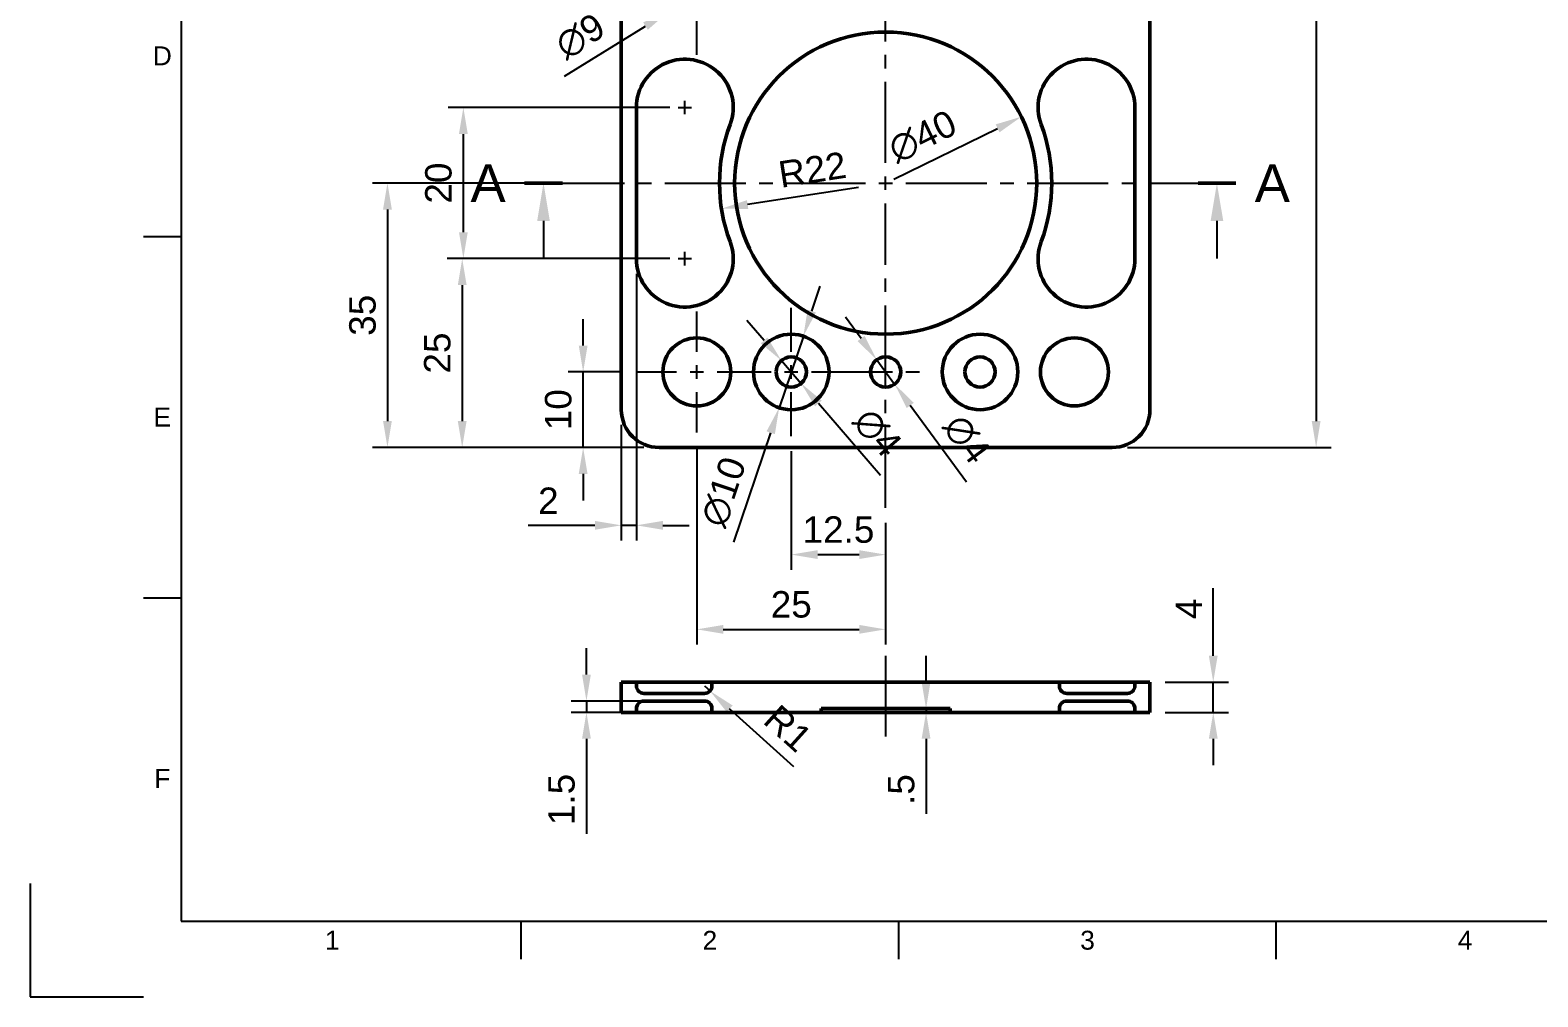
# Model space of a CAD drawing. Header units: millimetres. Extents: x 0 to 420, y 0 to 297.
# Drawn here: x 0 to 199.6, y 0 to 128 of the extents above; entities that cross this region are included whole.
import ezdxf
from ezdxf.enums import TextEntityAlignment as Align

# ---------------------------------------------------------------- set-up
doc = ezdxf.new("R2010")
doc.units = ezdxf.units.MM
doc.header["$LTSCALE"] = 0.75
doc.linetypes.add('CENTER2', pattern=[28.575, 19.05, -3.175, 3.175, -3.175])
for name, color, linetype, lineweight in [('Border', 7, 'Continuous', 25), ('FD_Dimensions', 7, 'Continuous', 25), ('Section Lines', 7, 'Continuous', 25), ('Smart Centers', 7, 'CENTER2', 25), ('Visible', 7, 'Continuous', 50)]:
    doc.layers.add(name, color=color, linetype=linetype, lineweight=lineweight)
doc.styles.add('FusionTitle', font='')
doc.styles.get("Standard").update_dxf_attribs({"font": 'arial.ttf'})
doc.styles.get('FusionTitle').set_extended_font_data('Arial Unicode MS')
doc.dimstyles.new('Dim-ISO-25', dxfattribs={"dimtxt": 3.5, "dimasz": 3.5, "dimexe": 2, "dimexo": 2, "dimgap": 1.5, "dimtad": 1, "dimzin": 12, "dimdsep": 46, "dimtxsty": 'Standard', "dimcen": 0, "dimazin": 3, "dimtp": 0.1, "dimtm": 0.1, "dimtfac": 0.714, "dimtmove": 0, "dimatfit": 3, "dimfxl": 1, "dimtzin": 12, "dimarcsym": 0})

# ---------------------------------------------------------------- blocks, each defined once
blk = doc.blocks.new('ISO_A3_SHEET')
at = {"layer": 'Border'}
for p, q in [((20, 287), (20, 10)), ((15, 100.66667), (20, 100.66667)), ((15, 52.83334), (20, 52.83334)), ((0, 15), (0, 0)), ((20, 10), (410, 10)), ((65, 5), (65, 10)), ((115, 5), (115, 10)), ((165, 5), (165, 10)), ((0, 0), (15, 0))]:
    blk.add_line(p, q, dxfattribs=at)
at = {"layer": 'Border', "style": 'FusionTitle'}
for s, p in [('D', (17.5, 124.58334)), ('E', (17.5, 76.75001)), ('F', (17.5, 28.91668)), ('1', (40, 7.5)), ('2', (90, 7.5)), ('3', (140, 7.5)), ('4', (190, 7.5))]:
    blk.add_text(s, height=2.5, dxfattribs=at).set_placement(p, align=Align.MIDDLE)
blk = doc.blocks.new('*U9')
at = {"layer": 'Smart Centers', "color": 0, "ltscale": 0.75, "transparency": 16777216}
for p, q in [((0, 2.678906), (0, 103.334242)), ((-45.304453, 0), (-2.678906, 0)), ((2.678906, 0), (43.862875, 0)), ((0, -42.973279), (0, -2.678906))]:
    blk.add_line(p, q, dxfattribs=at)
at = {"layer": 'Smart Centers', "color": 0, "linetype": 'Continuous', "ltscale": 0.75, "transparency": 16777216}
for p, q in [((-0.892969, 0), (0.892969, 0)), ((0, -0.892969), (0, 0.892969))]:
    blk.add_line(p, q, dxfattribs=at)
blk = doc.blocks.new('*U11')
at = {"layer": 'Smart Centers', "color": 0, "ltscale": 0.75, "transparency": 16777216}
for p, q in [((0, 2.678906), (0, 8)), ((-8, 0), (-2.678906, 0)), ((2.678906, 0), (8, 0)), ((0, -8), (0, -2.678906))]:
    blk.add_line(p, q, dxfattribs=at)
at = {"layer": 'Smart Centers', "color": 0, "linetype": 'Continuous', "ltscale": 0.75, "transparency": 16777216}
for p, q in [((-0.892969, 0), (0.892969, 0)), ((0, -0.892969), (0, 0.892969))]:
    blk.add_line(p, q, dxfattribs=at)
blk = doc.blocks.new('*U12')
at = {"layer": 'Smart Centers', "color": 0, "linetype": 'Continuous', "ltscale": 0.75, "transparency": 16777216}
for p, q in [((-0.892969, 0), (0.892969, 0)), ((0, -0.892969), (0, 0.892969))]:
    blk.add_line(p, q, dxfattribs=at)
blk = doc.blocks.new('*U13')
at = {"layer": 'Smart Centers', "color": 0, "linetype": 'Continuous', "ltscale": 0.75, "transparency": 16777216}
for p, q in [((-0.892969, 0), (0.892969, 0)), ((0, -0.892969), (0, 0.892969))]:
    blk.add_line(p, q, dxfattribs=at)
blk = doc.blocks.new('*U14')
at = {"layer": 'Smart Centers', "color": 0, "ltscale": 0.75, "transparency": 16777216}
for p, q in [((0, 2.678906), (0, 8)), ((-8, 0), (-2.678906, 0)), ((2.678906, 0), (8, 0)), ((0, -8), (0, -2.678906))]:
    blk.add_line(p, q, dxfattribs=at)
at = {"layer": 'Smart Centers', "color": 0, "linetype": 'Continuous', "ltscale": 0.75, "transparency": 16777216}
for p, q in [((-0.892969, 0), (0.892969, 0)), ((0, -0.892969), (0, 0.892969))]:
    blk.add_line(p, q, dxfattribs=at)
blk = doc.blocks.new('*U15')
at = {"layer": 'Smart Centers', "color": 0, "ltscale": 0.75, "transparency": 16777216}
for p, q in [((0, 2.678906), (0, 8.5)), ((-8.5, 0), (-2.678906, 0)), ((2.678906, 0), (17.073423, 0)), ((0, -8.5), (0, -2.678906))]:
    blk.add_line(p, q, dxfattribs=at)
at = {"layer": 'Smart Centers', "color": 0, "linetype": 'Continuous', "ltscale": 0.75, "transparency": 16777216}
for p, q in [((-0.892969, 0), (0.892969, 0)), ((0, -0.892969), (0, 0.892969))]:
    blk.add_line(p, q, dxfattribs=at)
blk = doc.blocks.new('*D51')
at = {"layer": 'Defpoints', "color": 0, "transparency": 16777216}
for p in [(131.239374, 116.521596), (95.309336, 98.94228)]:
    blk.add_point(p, dxfattribs=at)
at = {"layer": 'FD_Dimensions', "lineweight": -2, "transparency": 16777216}
blk.add_line((114.343556, 108.25506), (128.095496, 114.983406), dxfattribs=at)
at = {"layer": 'FD_Dimensions', "transparency": 16777216}
blk.add_solid([(127.839131, 115.507386), (128.351861, 114.459426), (131.239374, 116.521596)], dxfattribs=at)
at = {"layer": 'FD_Dimensions', "color": 0, "transparency": 16777216, "insert": (118.159985, 113.890619), "char_height": 3.5, "attachment_point": 5, "rotation": 26.07089683}
blk.add_mtext('∅40', dxfattribs=at)
blk = doc.blocks.new('*D63')
at = {"layer": 'Defpoints', "color": 0, "transparency": 16777216}
for p in [(136.274355, 198.731938), (143.274355, 72.731938), (170.274761, 72.731938)]:
    blk.add_point(p, dxfattribs=at)
at = {"layer": 'FD_Dimensions', "lineweight": -2, "transparency": 16777216}
for p, q in [((138.274355, 198.731938), (172.274761, 198.731938)), ((170.274761, 195.231938), (170.274761, 76.231938)), ((145.274355, 72.731938), (172.274761, 72.731938))]:
    blk.add_line(p, q, dxfattribs=at)
at = {"layer": 'FD_Dimensions', "transparency": 16777216}
for points in [[(169.691428, 195.231938), (170.858095, 195.231938), (170.274761, 198.731938)], [(169.691428, 76.231938), (170.858095, 76.231938), (170.274761, 72.731938)]]:
    blk.add_solid(points, dxfattribs=at)
at = {"layer": 'FD_Dimensions', "color": 0, "transparency": 16777216, "insert": (166.987756, 135.731938), "char_height": 3.5, "attachment_point": 5, "rotation": 90}
blk.add_mtext('126', dxfattribs=at)
blk = doc.blocks.new('*D64')
at = {"layer": 'Defpoints', "color": 0, "transparency": 16777216}
for p in [(92.101423, 135.099121), (84.447288, 130.364755)]:
    blk.add_point(p, dxfattribs=at)
at = {"layer": 'FD_Dimensions', "lineweight": -2, "transparency": 16777216}
for p, q in [((95.078031, 136.940263), (98.054639, 138.781405)), ((92.101423, 135.099121), (84.447288, 130.364755)), ((70.745812, 121.889885), (81.47068, 128.523613))]:
    blk.add_line(p, q, dxfattribs=at)
at = {"layer": 'FD_Dimensions', "transparency": 16777216}
for points in [[(94.771174, 137.436364), (95.384888, 136.444162), (92.101423, 135.099121)], [(81.163823, 129.019714), (81.777537, 128.027511), (84.447288, 130.364755)]]:
    blk.add_solid(points, dxfattribs=at)
at = {"layer": 'FD_Dimensions', "color": 0, "transparency": 16777216, "insert": (72.838844, 127.164576), "char_height": 3.5, "attachment_point": 5, "rotation": 31.73835563}
blk.add_mtext('∅9', dxfattribs=at)
blk = doc.blocks.new('*D65')
at = {"layer": 'Defpoints', "color": 0, "transparency": 16777216}
for p in [(88.274355, 74.731938), (113.274355, 64.758659), (113.274355, 48.651954)]:
    blk.add_point(p, dxfattribs=at)
at = {"layer": 'FD_Dimensions', "color": 0, "lineweight": -2, "transparency": 16777216}
for p, q in [((88.274355, 72.731938), (88.274355, 46.651954)), ((113.274355, 62.758659), (113.274355, 46.651954)), ((91.774355, 48.651954), (109.774355, 48.651954))]:
    blk.add_line(p, q, dxfattribs=at)
at = {"layer": 'FD_Dimensions', "color": 0, "transparency": 16777216}
for points in [[(91.774355, 49.235287), (91.774355, 48.06862), (88.274355, 48.651954)], [(109.774355, 49.235287), (109.774355, 48.06862), (113.274355, 48.651954)]]:
    blk.add_solid(points, dxfattribs=at)
at = {"layer": 'FD_Dimensions', "color": 0, "transparency": 16777216, "insert": (100.774355, 51.938959), "char_height": 3.5, "attachment_point": 5}
blk.add_mtext('25', dxfattribs=at)
blk = doc.blocks.new('*D66')
at = {"layer": 'Defpoints', "color": 0, "transparency": 16777216}
for p in [(113.274355, 107.731938), (91.535837, 104.350102)]:
    blk.add_point(p, dxfattribs=at)
at = {"layer": 'FD_Dimensions', "color": 0, "lineweight": -2, "transparency": 16777216}
blk.add_line((109.659582, 107.169592), (94.994238, 104.888121), dxfattribs=at)
at = {"layer": 'FD_Dimensions', "color": 0, "transparency": 16777216}
blk.add_solid([(94.904568, 105.464521), (95.083908, 104.311721), (91.535837, 104.350102)], dxfattribs=at)
at = {"layer": 'FD_Dimensions', "color": 0, "transparency": 16777216, "insert": (103.562497, 109.517416), "char_height": 3.5, "attachment_point": 5, "rotation": 8.84257194}
blk.add_mtext('R22', dxfattribs=at)
blk = doc.blocks.new('*D67')
at = {"layer": 'Defpoints', "color": 0, "transparency": 16777216}
for p in [(57.359134, 117.731938), (86.683446, 117.731938), (86.683446, 97.731938)]:
    blk.add_point(p, dxfattribs=at)
at = {"layer": 'FD_Dimensions', "color": 0, "lineweight": -2, "transparency": 16777216}
for p, q in [((84.683446, 117.731938), (55.359134, 117.731938)), ((57.359134, 101.231938), (57.359134, 114.231938)), ((84.683446, 97.731938), (55.359134, 97.731938))]:
    blk.add_line(p, q, dxfattribs=at)
at = {"layer": 'FD_Dimensions', "color": 0, "transparency": 16777216}
for points in [[(56.775801, 114.231938), (57.942468, 114.231938), (57.359134, 117.731938)], [(56.775801, 101.231938), (57.942468, 101.231938), (57.359134, 97.731938)]]:
    blk.add_solid(points, dxfattribs=at)
at = {"layer": 'FD_Dimensions', "color": 0, "transparency": 16777216, "insert": (54.072129, 107.731938), "char_height": 3.5, "attachment_point": 5, "rotation": 90}
blk.add_mtext('20', dxfattribs=at)
blk = doc.blocks.new('*D68')
at = {"layer": 'Defpoints', "color": 0, "transparency": 16777216}
for p in [(80.274355, 97.731938), (78.274355, 77.731938), (78.274355, 62.423365)]:
    blk.add_point(p, dxfattribs=at)
at = {"layer": 'FD_Dimensions', "lineweight": -2, "transparency": 16777216}
for p, q in [((80.274355, 95.731938), (80.274355, 60.423365)), ((78.274355, 75.731938), (78.274355, 60.423365)), ((74.774355, 62.423365), (65.956143, 62.423365)), ((80.274355, 62.423365), (78.274355, 62.423365)), ((83.774355, 62.423365), (87.274355, 62.423365))]:
    blk.add_line(p, q, dxfattribs=at)
at = {"layer": 'FD_Dimensions', "transparency": 16777216}
for points in [[(74.774355, 63.006698), (74.774355, 61.840031), (78.274355, 62.423365)], [(83.774355, 63.006698), (83.774355, 61.840031), (80.274355, 62.423365)]]:
    blk.add_solid(points, dxfattribs=at)
at = {"layer": 'FD_Dimensions', "color": 0, "transparency": 16777216, "insert": (68.615249, 65.680527), "char_height": 3.5, "attachment_point": 5}
blk.add_mtext('2', dxfattribs=at)
blk = doc.blocks.new('*D69')
at = {"layer": 'Defpoints', "color": 0, "transparency": 16777216}
for p in [(86.683446, 97.731938), (57.207342, 72.731938), (83.274355, 72.731938)]:
    blk.add_point(p, dxfattribs=at)
at = {"layer": 'FD_Dimensions', "color": 0, "lineweight": -2, "transparency": 16777216}
for p, q in [((84.683446, 97.731938), (55.207342, 97.731938)), ((57.207342, 94.231938), (57.207342, 76.231938)), ((81.274355, 72.731938), (55.207342, 72.731938))]:
    blk.add_line(p, q, dxfattribs=at)
at = {"layer": 'FD_Dimensions', "color": 0, "transparency": 16777216}
for points in [[(56.624009, 94.231938), (57.790675, 94.231938), (57.207342, 97.731938)], [(56.624009, 76.231938), (57.790675, 76.231938), (57.207342, 72.731938)]]:
    blk.add_solid(points, dxfattribs=at)
at = {"layer": 'FD_Dimensions', "color": 0, "transparency": 16777216, "insert": (53.920336, 85.231938), "char_height": 3.5, "attachment_point": 5, "rotation": 90}
blk.add_mtext('25', dxfattribs=at)
blk = doc.blocks.new('*D70')
at = {"layer": 'Defpoints', "color": 0, "transparency": 16777216}
for p in [(67.969902, 107.731938), (47.307847, 72.731938), (83.274355, 72.731938)]:
    blk.add_point(p, dxfattribs=at)
at = {"layer": 'FD_Dimensions', "lineweight": -2, "transparency": 16777216}
for p, q in [((65.969902, 107.731938), (45.307847, 107.731938)), ((47.307847, 104.231938), (47.307847, 76.231938)), ((81.274355, 72.731938), (45.307847, 72.731938))]:
    blk.add_line(p, q, dxfattribs=at)
at = {"layer": 'FD_Dimensions', "transparency": 16777216}
for points in [[(46.724514, 104.231938), (47.89118, 104.231938), (47.307847, 107.731938)], [(46.724514, 76.231938), (47.89118, 76.231938), (47.307847, 72.731938)]]:
    blk.add_solid(points, dxfattribs=at)
at = {"layer": 'FD_Dimensions', "color": 0, "transparency": 16777216, "insert": (44.019648, 90.231938), "char_height": 3.5, "attachment_point": 5, "rotation": 90}
blk.add_mtext('35', dxfattribs=at)
blk = doc.blocks.new('*D71')
at = {"layer": 'Defpoints', "color": 0, "transparency": 16777216}
for p in [(73.221106, 82.731938), (80.274355, 82.731938), (83.274355, 72.731938)]:
    blk.add_point(p, dxfattribs=at)
at = {"layer": 'FD_Dimensions', "lineweight": -2, "transparency": 16777216}
for p, q in [((73.221106, 86.231938), (73.221106, 89.731938)), ((78.274355, 82.731938), (71.221106, 82.731938)), ((73.221106, 72.731938), (73.221106, 82.731938)), ((81.274355, 72.731938), (71.221106, 72.731938)), ((73.221106, 69.231938), (73.221106, 65.731938))]:
    blk.add_line(p, q, dxfattribs=at)
at = {"layer": 'FD_Dimensions', "transparency": 16777216}
for points in [[(72.637772, 86.231938), (73.804439, 86.231938), (73.221106, 82.731938)], [(72.637772, 69.231938), (73.804439, 69.231938), (73.221106, 72.731938)]]:
    blk.add_solid(points, dxfattribs=at)
at = {"layer": 'FD_Dimensions', "color": 0, "transparency": 16777216, "insert": (69.9341, 77.731938), "char_height": 3.5, "attachment_point": 5, "rotation": 90}
blk.add_mtext('10', dxfattribs=at)
blk = doc.blocks.new('*D72')
at = {"layer": 'Defpoints', "color": 0, "transparency": 16777216}
for p in [(100.774355, 74.231938), (113.274355, 64.758659), (113.274355, 58.551449)]:
    blk.add_point(p, dxfattribs=at)
at = {"layer": 'FD_Dimensions', "color": 0, "lineweight": -2, "transparency": 16777216}
for p, q in [((100.774355, 72.231938), (100.774355, 56.551449)), ((113.274355, 62.758659), (113.274355, 56.551449)), ((104.274355, 58.551449), (109.774355, 58.551449))]:
    blk.add_line(p, q, dxfattribs=at)
at = {"layer": 'FD_Dimensions', "color": 0, "transparency": 16777216}
for points in [[(104.274355, 59.134782), (104.274355, 57.968115), (100.774355, 58.551449)], [(109.774355, 59.134782), (109.774355, 57.968115), (113.274355, 58.551449)]]:
    blk.add_solid(points, dxfattribs=at)
at = {"layer": 'FD_Dimensions', "color": 0, "transparency": 16777216, "insert": (107.024355, 61.838454), "char_height": 3.5, "attachment_point": 5}
blk.add_mtext('12.5', dxfattribs=at)
blk = doc.blocks.new('*D73')
at = {"layer": 'Defpoints', "color": 0, "transparency": 16777216}
for p in [(99.468447, 84.246733), (102.080263, 81.217143)]:
    blk.add_point(p, dxfattribs=at)
at = {"layer": 'FD_Dimensions', "lineweight": -2, "transparency": 16777216}
for p, q in [((97.183108, 86.897624), (94.897769, 89.548516)), ((99.468447, 84.246733), (102.080263, 81.217143)), ((112.584984, 69.032135), (104.365602, 78.566251))]:
    blk.add_line(p, q, dxfattribs=at)
at = {"layer": 'FD_Dimensions', "transparency": 16777216}
for points in [[(97.624924, 87.278514), (96.741293, 86.516735), (99.468447, 84.246733)], [(104.807418, 78.947141), (103.923787, 78.185361), (102.080263, 81.217143)]]:
    blk.add_solid(points, dxfattribs=at)
at = {"layer": 'FD_Dimensions', "color": 0, "transparency": 16777216, "insert": (112.181671, 74.683925), "char_height": 3.5, "attachment_point": 5, "rotation": 310.76467664}
blk.add_mtext('∅4', dxfattribs=at)
blk = doc.blocks.new('*D74')
at = {"layer": 'Defpoints', "color": 0, "transparency": 16777216}
for p in [(102.375183, 87.468746), (99.173528, 77.99513)]:
    blk.add_point(p, dxfattribs=at)
at = {"layer": 'FD_Dimensions', "lineweight": -2, "transparency": 16777216}
for p, q in [((103.495763, 90.784511), (104.616342, 94.100277)), ((102.375183, 87.468746), (99.173528, 77.99513)), ((93.151314, 60.175555), (98.052948, 74.679364))]:
    blk.add_line(p, q, dxfattribs=at)
at = {"layer": 'FD_Dimensions', "transparency": 16777216}
for points in [[(102.943135, 90.971275), (104.04839, 90.597748), (102.375183, 87.468746)], [(97.500321, 74.866127), (98.605576, 74.492601), (99.173528, 77.99513)]]:
    blk.add_solid(points, dxfattribs=at)
at = {"layer": 'FD_Dimensions', "color": 0, "transparency": 16777216, "insert": (91.835126, 66.853302), "char_height": 3.5, "attachment_point": 5, "rotation": 71.32704578}
blk.add_mtext('∅10', dxfattribs=at)
blk = doc.blocks.new('*D75')
at = {"layer": 'Defpoints', "color": 0, "transparency": 16777216}
for p in [(112.08947, 84.343163), (114.459241, 81.120713)]:
    blk.add_point(p, dxfattribs=at)
at = {"layer": 'FD_Dimensions', "lineweight": -2, "transparency": 16777216}
for p, q in [((110.015921, 87.162807), (107.942372, 89.982452)), ((112.08947, 84.343163), (114.459241, 81.120713)), ((123.990454, 68.160021), (116.53279, 78.301068))]:
    blk.add_line(p, q, dxfattribs=at)
at = {"layer": 'FD_Dimensions', "transparency": 16777216}
for points in [[(110.485862, 87.508399), (109.54598, 86.817216), (112.08947, 84.343163)], [(117.002731, 78.64666), (116.062849, 77.955477), (114.459241, 81.120713)]]:
    blk.add_solid(points, dxfattribs=at)
at = {"layer": 'FD_Dimensions', "color": 0, "transparency": 16777216, "insert": (124.025308, 73.826076), "char_height": 3.5, "attachment_point": 5, "rotation": 306.33054186}
blk.add_mtext('∅4', dxfattribs=at)
blk = doc.blocks.new('*U43')
at = {"layer": 'Smart Centers', "color": 0, "ltscale": 0.75, "transparency": 16777216}
blk.add_line((0, 5.5), (0, -5.5), dxfattribs=at)
blk = doc.blocks.new('*D76')
at = {"layer": 'Defpoints', "color": 0, "transparency": 16777216}
for p in [(104.724355, 38.163002), (108.724355, 37.663002), (118.62385, 37.663002)]:
    blk.add_point(p, dxfattribs=at)
at = {"layer": 'FD_Dimensions', "color": 0, "lineweight": -2, "transparency": 16777216}
for p, q in [((118.62385, 41.663002), (118.62385, 45.163002)), ((106.724355, 38.163002), (120.62385, 38.163002)), ((118.62385, 38.163002), (118.62385, 37.663002)), ((110.724355, 37.663002), (120.62385, 37.663002)), ((118.62385, 34.163002), (118.62385, 24.225076))]:
    blk.add_line(p, q, dxfattribs=at)
at = {"layer": 'FD_Dimensions', "color": 0, "transparency": 16777216}
for points in [[(118.040517, 41.663002), (119.207184, 41.663002), (118.62385, 38.163002)], [(118.040517, 34.163002), (119.207184, 34.163002), (118.62385, 37.663002)]]:
    blk.add_solid(points, dxfattribs=at)
at = {"layer": 'FD_Dimensions', "color": 0, "transparency": 16777216, "insert": (115.344007, 27.444039), "char_height": 3.5, "attachment_point": 5, "rotation": 90}
blk.add_mtext('.5', dxfattribs=at)
blk = doc.blocks.new('*D77')
at = {"layer": 'Defpoints', "color": 0, "transparency": 16777216}
for p in [(83.274355, 39.163002), (73.655499, 37.663002), (80.274355, 37.663002)]:
    blk.add_point(p, dxfattribs=at)
at = {"layer": 'FD_Dimensions', "lineweight": -2, "transparency": 16777216}
for p, q in [((73.655499, 42.663002), (73.655499, 46.163002)), ((81.274355, 39.163002), (71.655499, 39.163002)), ((73.655499, 39.163002), (73.655499, 37.663002)), ((78.274355, 37.663002), (71.655499, 37.663002)), ((73.655499, 34.163002), (73.655499, 21.594107))]:
    blk.add_line(p, q, dxfattribs=at)
at = {"layer": 'FD_Dimensions', "transparency": 16777216}
for points in [[(73.072166, 42.663002), (74.238832, 42.663002), (73.655499, 39.163002)], [(73.072166, 34.163002), (74.238832, 34.163002), (73.655499, 37.663002)]]:
    blk.add_solid(points, dxfattribs=at)
at = {"layer": 'FD_Dimensions', "color": 0, "transparency": 16777216, "insert": (70.368494, 26.128555), "char_height": 3.5, "attachment_point": 5, "rotation": 90}
blk.add_mtext('1.5', dxfattribs=at)
blk = doc.blocks.new('*D80')
at = {"layer": 'Defpoints', "color": 0, "transparency": 16777216}
for p in [(89.274355, 41.163002), (90.016814, 40.49311)]:
    blk.add_point(p, dxfattribs=at)
at = {"layer": 'FD_Dimensions', "color": 0, "lineweight": -2, "transparency": 16777216}
for p, q in [((89.274355, 41.163002), (90.016814, 40.49311)), ((101.130143, 30.465979), (92.615419, 38.148488))]:
    blk.add_line(p, q, dxfattribs=at)
at = {"layer": 'FD_Dimensions', "color": 0, "transparency": 16777216}
blk.add_solid([(93.006189, 38.581589), (92.224649, 37.715387), (90.016814, 40.49311)], dxfattribs=at)
at = {"layer": 'FD_Dimensions', "color": 0, "transparency": 16777216, "insert": (100.35403, 35.553231), "char_height": 3.5, "attachment_point": 5, "rotation": 317.94128716}
blk.add_mtext('R1', dxfattribs=at)
blk = doc.blocks.new('*D81')
at = {"layer": 'Defpoints', "color": 0, "transparency": 16777216}
for p in [(148.274355, 41.663002), (156.652009, 41.663002), (148.274355, 37.663002)]:
    blk.add_point(p, dxfattribs=at)
at = {"layer": 'FD_Dimensions', "lineweight": -2, "transparency": 16777216}
for p, q in [((156.652009, 45.163002), (156.652009, 54.083875)), ((150.274355, 41.663002), (158.652009, 41.663002)), ((156.652009, 37.663002), (156.652009, 41.663002)), ((150.274355, 37.663002), (158.652009, 37.663002)), ((156.652009, 34.163002), (156.652009, 30.663002))]:
    blk.add_line(p, q, dxfattribs=at)
at = {"layer": 'FD_Dimensions', "transparency": 16777216}
for points in [[(156.068675, 45.163002), (157.235342, 45.163002), (156.652009, 41.663002)], [(156.068675, 34.163002), (157.235342, 34.163002), (156.652009, 37.663002)]]:
    blk.add_solid(points, dxfattribs=at)
at = {"layer": 'FD_Dimensions', "color": 0, "transparency": 16777216, "insert": (153.402009, 51.373439), "char_height": 3.5, "attachment_point": 5, "rotation": 90}
blk.add_mtext('4', dxfattribs=at)

msp = doc.modelspace()

# ---------------------------------------------------------------- linework, layer by layer
at = {"layer": 'Section Lines', "lineweight": 50}
for p, q in [((65.47, 107.732), (70.47, 107.732)), ((159.637, 107.732), (154.637, 107.732))]:
    msp.add_line(p, q, dxfattribs=at)
at = {"layer": 'Section Lines'}
for p, q in [((67.97, 102.732), (67.97, 97.732)), ((157.137, 102.732), (157.137, 97.732))]:
    msp.add_line(p, q, dxfattribs=at)
for points in [[(67.137, 102.732), (67.97, 107.732), (68.803, 102.732)], [(156.304, 102.732), (157.137, 107.732), (157.971, 102.732)]]:
    msp.add_solid(points, dxfattribs=at)
at = {"layer": 'Visible', "extrusion": (-1e-16, -1, 0)}
for p, q in [((78.274, 193.732), (78.274, 77.732)), ((148.274, 77.732), (148.274, 193.732)), ((80.274, 97.732), (80.274, 117.732)), ((146.274, 117.732), (146.274, 97.732)), ((83.274, 72.732), (143.274, 72.732))]:
    msp.add_line(p, q, dxfattribs=at)
at = {"layer": 'Visible', "extrusion": (0, -2.966e-13, -1)}
for p, q in [((78.274, 41.663), (80.274, 41.663)), ((78.274, 41.663), (78.274, 37.663)), ((80.274, 41.663), (90.274, 41.663)), ((80.274, 41.163), (80.274, 41.663)), ((81.274, 40.163), (83.274, 40.163)), ((89.274, 40.163), (83.274, 40.163)), ((90.274, 41.663), (90.274, 41.163)), ((90.274, 41.663), (136.274, 41.663)), ((136.274, 41.663), (146.274, 41.663)), ((136.274, 41.163), (136.274, 41.663)), ((143.274, 40.163), (137.274, 40.163)), ((143.274, 40.163), (145.274, 40.163)), ((146.274, 41.663), (146.274, 41.163)), ((146.274, 41.663), (148.274, 41.663)), ((148.274, 37.663), (148.274, 41.663)), ((80.274, 37.663), (80.274, 38.163)), ((83.274, 39.163), (81.274, 39.163)), ((83.274, 39.163), (89.274, 39.163)), ((90.274, 38.163), (90.274, 37.663)), ((104.724, 38.163), (121.824, 38.163)), ((104.724, 37.663), (104.724, 38.163)), ((121.824, 38.163), (121.824, 37.663)), ((136.274, 37.663), (136.274, 38.163)), ((137.274, 39.163), (143.274, 39.163)), ((145.274, 39.163), (143.274, 39.163)), ((146.274, 38.163), (146.274, 37.663)), ((80.274, 37.663), (78.274, 37.663)), ((90.274, 37.663), (80.274, 37.663)), ((104.724, 37.663), (90.274, 37.663)), ((104.724, 37.663), (108.724, 37.663)), ((117.824, 37.663), (108.724, 37.663)), ((117.824, 37.663), (121.824, 37.663)), ((136.274, 37.663), (121.824, 37.663)), ((146.274, 37.663), (136.274, 37.663)), ((148.274, 37.663), (146.274, 37.663))]:
    msp.add_line(p, q, dxfattribs=at)
at = {"layer": 'Visible'}
msp.add_circle((113.274, 107.732), 20, dxfattribs=at)
at = {"layer": 'Visible', "extrusion": (-1e-16, 0, -1)}
for centre, radius in [((-88.274, 82.732), 4.5), ((-100.774, 82.732), 5), ((-125.774, 82.732), 5), ((-138.274, 82.732), 4.5), ((-100.774, 82.732), 2), ((-113.274, 82.732), 2), ((-125.774, 82.732), 2)]:
    msp.add_circle(centre, radius, dxfattribs=at)
for centre, radius, start, end in [((-86.683, 117.732), 6.409, 0, 200.60976), ((-139.865, 117.732), 6.409, 339.39024, 180), ((-86.683, 97.732), 6.409, 159.39031, 0), ((-139.865, 97.732), 6.409, 180, 20.60969), ((-83.274, 77.732), 5, 270, 0), ((-143.274, 77.732), 5, 180, 270)]:
    msp.add_arc(centre, radius, start, end, dxfattribs=at)
at = {"layer": 'Visible'}
for centre, radius, start, end in [((113.274, 107.732), 22, 159.39032, 200.60969), ((113.274, 107.732), 22, 339.39031, 20.60967), ((89.274, 41.163), 1, 270, 0), ((137.274, 41.163), 1, 180, 270), ((89.274, 38.163), 1, 0, 90), ((137.274, 38.163), 1, 90, 180)]:
    msp.add_arc(centre, radius, start, end, dxfattribs=at)
at = {"layer": 'Visible', "extrusion": (0, -2.966e-13, -1)}
for centre, start, end in [((-81.274, 41.163), 270, 0), ((-145.274, 41.163), 180, 270), ((-81.274, 38.163), 0, 90), ((-145.274, 38.163), 90, 180)]:
    msp.add_arc(centre, 1, start, end, dxfattribs=at)

# ---------------------------------------------------------------- block references
at = {"layer": 'Border'}
msp.add_blockref('ISO_A3_SHEET', (0, 0), dxfattribs=at)
at = {"layer": 'Smart Centers', "ltscale": 0.75}
for name, p in [('*U9', (113.274, 107.732)), ('*U11', (88.274, 132.732)), ('*U12', (86.683, 117.732)), ('*U13', (86.683, 97.732)), ('*U14', (88.274, 82.732)), ('*U15', (100.774, 82.732)), ('*U43', (113.274, 39.663))]:
    msp.add_blockref(name, p, dxfattribs=at)

# ---------------------------------------------------------------- texts
at = {"layer": 'Section Lines', "char_height": 5, "attachment_point": 5}
for insert in [(60.635, 107.732), (164.472, 107.732)]:
    msp.add_mtext('A', dxfattribs=dict(at, insert=insert))

# ---------------------------------------------------------------- dimensions: what is measured, and where the dimension line sits
at = {"layer": 'FD_Dimensions'}
for base, p1, p2, angle, override, picture, middle in [((170.275, 72.732), (136.274, 198.732), (143.274, 72.732), 270, {"dimlfac": 1, "dimclrd": 256, "dimclre": 256}, '*D63', (166.988, 135.732)), ((47.308, 72.732), (67.97, 107.732), (83.274, 72.732), 90, {"dimlfac": 1, "dimclrd": 256, "dimclre": 256}, '*D70', (44.02, 90.232)), ((57.207, 72.732), (86.683, 97.732), (83.274, 72.732), 90, {"dimlfac": 1}, '*D69', (53.92, 85.232)), ((78.274, 62.423), (80.274, 97.732), (78.274, 77.732), 180, {"dimlfac": 1, "dimclrd": 256, "dimclre": 256}, '*D68', (68.615, 65.681)), ((73.221, 82.732), (83.274, 72.732), (80.274, 82.732), 90, {"dimlfac": 1, "dimclrd": 256, "dimclre": 256}, '*D71', (69.934, 77.732)), ((113.274, 48.652), (88.274, 74.732), (113.274, 64.759), 180, {"dimlfac": 1}, '*D65', (100.774, 51.939)), ((113.274, 58.551), (100.774, 74.232), (113.274, 64.759), 180, {"dimlfac": 1}, '*D72', (107.024, 61.838)), ((73.655, 37.663), (83.274, 39.163), (80.274, 37.663), 90, {"dimlfac": 1, "dimclrd": 256, "dimclre": 256}, '*D77', (70.368, 26.129)), ((118.624, 37.663), (104.724, 38.163), (108.724, 37.663), 90, {"dimlfac": 1}, '*D76', (115.344, 27.444))]:
    dim = msp.add_linear_dim(base=base, p1=p1, p2=p2, angle=angle, dimstyle='Dim-ISO-25', override=override, dxfattribs=at)
    dim.commit()
    dim.dimension.update_dxf_attribs({"geometry": picture, "text_midpoint": middle})
for p1, p2, picture, middle in [((92.101, 135.099), (84.447, 130.365), '*D64', (74.619, 124.286)), ((95.309, 98.942), (131.239, 116.522), '*D51', (119.648, 110.85))]:
    dim = msp.add_diameter_dim_2p(p1=p1, p2=p2, dimstyle='Dim-ISO-25', override={"dimlfac": 1, "dimclrd": 256, "dimclre": 256}, dxfattribs=at)
    dim.commit()
    dim.dimension.update_dxf_attribs({"geometry": picture, "text_midpoint": middle, "dimtype": 163})
for p1, p2, distance, override, picture, middle in [((86.683, 97.732), (86.683, 117.732), 29.324, {"dimlfac": 1}, '*D67', (54.072, 107.732)), ((148.274, 37.663), (148.274, 41.663), -8.378, {"dimlfac": 1, "dimclrd": 256, "dimclre": 256}, '*D81', (153.402, 51.373))]:
    dim = msp.add_aligned_dim(p1=p1, p2=p2, distance=distance, dimstyle='Dim-ISO-25', override=override, dxfattribs=at)
    dim.commit()
    dim.dimension.update_dxf_attribs({"geometry": picture, "text_midpoint": middle})
for center, mpoint, picture, middle in [((113.274, 107.732), (91.536, 104.35), '*D66', (104.063, 106.299)), ((89.274, 41.163), (90.017, 40.493), '*D80', (98.172, 33.135))]:
    dim = msp.add_radius_dim(center=center, mpoint=mpoint, dimstyle='Dim-ISO-25', override={"dimlfac": 1, "dimse1": 1}, dxfattribs=at)
    dim.commit()
    dim.dimension.update_dxf_attribs({"geometry": picture, "text_midpoint": middle, "dimtype": 164})
for p1, p2, picture, middle in [((102.375, 87.469), (99.174, 77.995), '*D74', (91.835, 66.853)), ((112.089, 84.343), (114.459, 81.121), '*D75', (124.025, 73.826)), ((99.468, 84.247), (102.08, 81.217), '*D73', (112.182, 74.684))]:
    dim = msp.add_diameter_dim_2p(p1=p1, p2=p2, dimstyle='Dim-ISO-25', override={"dimlfac": 1, "dimclrd": 256, "dimclre": 256}, dxfattribs=at)
    dim.commit()
    dim.dimension.update_dxf_attribs({"geometry": picture, "text_midpoint": middle})

doc.saveas('drawing.dxf')
